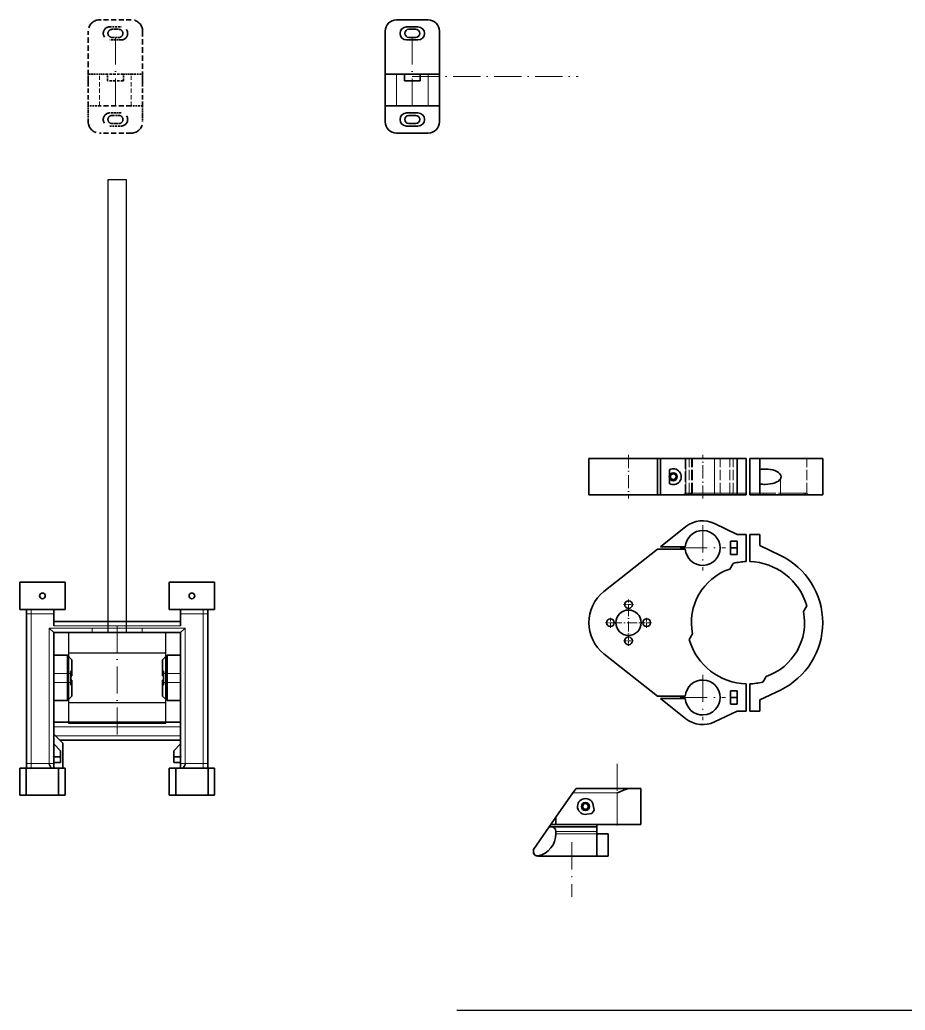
# Model space of a CAD drawing. Extents: x -2250 to 1406, y -1545 to 39.
# Drawn here: x 611 to 1001.9, y -994.4 to -557.1 of the extents above; entities that cross this region are included whole.
import ezdxf

# ---------------------------------------------------------------- set-up
doc = ezdxf.new("R2010")
doc.units = 0
for name, pattern in [('ACAD_ISO10W100', [18, 12, -3, 0, -3]), ('DASHDOT', [18.5, 12, -3, 0.5, -3]), ('DASHED', [15, 12, -3]), ('LÍNEAS_OCULTAS', [9.525, 6.35, -3.175])]:
    doc.linetypes.add(name, pattern=pattern)
doc.layers.get('0').update_dxf_attribs({"color": 2, "linetype": 'CONTINUOUS', "lineweight": 30})
for name, color, linetype, lineweight in [('1', 3, 'CONTINUOUS', 30), ('2', 4, 'CONTINUOUS', 30), ('Ejes', 1, 'ACAD_ISO10W100', 13), ('Oculta', 30, 'LÍNEAS_OCULTAS', 13)]:
    doc.layers.add(name, color=color, linetype=linetype, lineweight=lineweight)

# ---------------------------------------------------------------- blocks, each defined once
blk = doc.blocks.new('A$C09EF7DB4')
at = {"layer": '2', "lineweight": 35, "ltscale": 0.075}
for p, q in [((-20, 12), (-13, 12)), ((-20.8, 1.5), (-20.8, -1.5)), ((-17.2, -1.5), (-17.2, 1.5)), ((1, 3.5), (-2, 3.5)), ((17.2, -1.5), (17.2, 1.5)), ((20.8, 1.5), (20.8, -1.5)), ((1, -3.5), (-2, -3.5)), ((-13, -12), (-20, -12))]:
    blk.add_line(p, q, dxfattribs=at)
at = {"layer": '2', "lineweight": 35, "ltscale": 0.3}
for p, q in [((-13, 12), (1, 12)), ((-13, -12), (1, -12))]:
    blk.add_line(p, q, dxfattribs=at)
at = {"layer": '2', "lineweight": 35, "ltscale": 0.125}
for p, q in [((-13, 7), (-13, 12)), ((1, 12), (1, 7)), ((-21.9, 2.5), (-21.9, -2.5)), ((-16.1, -2.5), (-16.1, 2.5)), ((16.1, -2.5), (16.1, 2.5)), ((21.9, 2.5), (21.9, -2.5)), ((-13, -12), (-13, -7)), ((1, -7), (1, -12))]:
    blk.add_line(p, q, dxfattribs=at)
at = {"layer": '2', "lineweight": 35, "ltscale": 0.375}
for p, q in [((-3, 12), (20, 12)), ((20, -12), (-3, -12))]:
    blk.add_line(p, q, dxfattribs=at)
at = {"layer": '2', "lineweight": 35, "ltscale": 0.35}
for p, q in [((-25, -7), (-25, 7)), ((-13, -7), (-13, 7)), ((25, -7), (25, 7))]:
    blk.add_line(p, q, dxfattribs=at)
at = {"layer": '2', "lineweight": 13, "ltscale": 0.3}
for p, q in [((-13, 7), (1, 7)), ((-13, -7), (1, -7))]:
    blk.add_line(p, q, dxfattribs=at)
at = {"layer": '2', "lineweight": 35, "ltscale": 0.0875}
for p, q in [((1, 3.5), (1, 7)), ((1, -7), (1, -3.5))]:
    blk.add_line(p, q, dxfattribs=at)
at = {"layer": '2', "lineweight": 35, "ltscale": 0.175}
for p, q in [((-2, -3.5), (-2, 3.5)), ((1, -3.5), (1, 3.5))]:
    blk.add_line(p, q, dxfattribs=at)
at = {"layer": '2', "lineweight": 35}
for centre, radius, start, end in [((-20, 7), 5, 90, 180), ((20, 7), 5, 0, 90), ((-19, 2.5), 2.9, 0, 180), ((19, 2.5), 2.9, 0, 180), ((-19, 1.5), 1.8, 0, 180), ((19, 1.5), 1.8, 0, 180), ((-19, -2.5), 2.9, 180, 0), ((-19, -1.5), 1.8, 180, 0), ((19, -2.5), 2.9, 180, 0), ((19, -1.5), 1.8, 180, 0), ((-20, -7), 5, 180, 270), ((20, -7), 5, 270, 0)]:
    blk.add_arc(centre, radius, start, end, dxfattribs=at)
at = {"layer": 'Ejes'}
blk.add_line((17.2, 0), (-17.2, 0), dxfattribs=at)
blk = doc.blocks.new('P05')
at = {"layer": 'Ejes'}
blk.add_line((0, 17.2), (0, -17.2), dxfattribs=at)
at = {"layer": 'Oculta', "lineweight": 35, "ltscale": 0.35}
for p, q in [((7, 25), (-7, 25)), ((7, -13), (-7, -13)), ((7, -25), (-7, -25))]:
    blk.add_line(p, q, dxfattribs=at)
at = {"layer": 'Oculta', "lineweight": 35, "ltscale": 0.125}
for p, q in [((-2.5, 21.9), (2.5, 21.9)), ((2.5, 16.1), (-2.5, 16.1)), ((-12, 1), (-7, 1)), ((7, 1), (12, 1)), ((-7, -13), (-12, -13)), ((12, -13), (7, -13)), ((2.5, -16.1), (-2.5, -16.1)), ((-2.5, -21.9), (2.5, -21.9))]:
    blk.add_line(p, q, dxfattribs=at)
at = {"layer": 'Oculta', "lineweight": 35, "ltscale": 0.375}
for p, q in [((-12, -3), (-12, 20)), ((12, 20), (12, -3))]:
    blk.add_line(p, q, dxfattribs=at)
at = {"layer": 'Oculta', "lineweight": 35, "ltscale": 0.075}
for p, q in [((-1.5, 20.8), (1.5, 20.8)), ((1.5, 17.2), (-1.5, 17.2)), ((-3.5, 1), (-3.5, -2)), ((3.5, 1), (3.5, -2)), ((-12, -20), (-12, -13)), ((12, -13), (12, -20)), ((1.5, -17.2), (-1.5, -17.2)), ((-1.5, -20.8), (1.5, -20.8))]:
    blk.add_line(p, q, dxfattribs=at)
at = {"layer": 'Oculta', "lineweight": 35, "ltscale": 0.3}
for p, q in [((-12, -13), (-12, 1)), ((12, -13), (12, 1))]:
    blk.add_line(p, q, dxfattribs=at)
at = {"layer": 'Oculta', "lineweight": 13, "ltscale": 0.3}
for p, q in [((-7, -13), (-7, 1)), ((7, -13), (7, 1))]:
    blk.add_line(p, q, dxfattribs=at)
at = {"layer": 'Oculta', "lineweight": 35, "ltscale": 0.0875}
for p, q in [((-3.5, 1), (-7, 1)), ((7, 1), (3.5, 1))]:
    blk.add_line(p, q, dxfattribs=at)
at = {"layer": 'Oculta', "lineweight": 35, "ltscale": 0.175}
for p, q in [((3.5, 1), (-3.5, 1)), ((3.5, -2), (-3.5, -2))]:
    blk.add_line(p, q, dxfattribs=at)
at = {"layer": 'Oculta', "lineweight": 35}
for centre, radius, start, end in [((-7, 20), 5, 90, 180), ((-2.5, 19), 2.9, 90, 270), ((2.5, 19), 2.9, 270, 90), ((7, 20), 5, 360, 90), ((-1.5, 19), 1.8, 90, 270), ((1.5, 19), 1.8, 270, 90), ((-2.5, -19), 2.9, 90, 270), ((-1.5, -19), 1.8, 90, 270), ((1.5, -19), 1.8, 270, 90), ((2.5, -19), 2.9, 270, 90), ((-7, -20), 5, 180, 270), ((7, -20), 5, 270, 360)]:
    blk.add_arc(centre, radius, start, end, dxfattribs=at)
blk = doc.blocks.new('A$C310D492A')
at = {"layer": '2', "lineweight": 35}
for p, q in [((-23, 17.25), (-43, 17.25)), ((43, 17.25), (23, 17.25)), ((-23, 5.25), (-43, 5.25)), ((43, 5.25), (23, 5.25)), ((-40, -62.75), (-40, 3.25)), ((-28, 0), (28, 0)), ((40, -62.75), (40, 3.25)), ((-28, -5), (28, -5)), ((-28, -59.055908), (-28, -5)), ((28, -59.055908), (28, -5)), ((-28, -44.5), (28, -44.5)), ((-25.300049, -52.5), (28, -52.5))]:
    blk.add_line(p, q, dxfattribs=at)
at = {"layer": '2', "lineweight": 35, "ltscale": 0.3}
for p, q in [((-43, 5.25), (-43, 17.25)), ((-23, 5.25), (-23, 17.25)), ((23, 5.25), (23, 17.25)), ((43, 5.25), (43, 17.25)), ((-43, -76.75), (-43, -64.75)), ((-40.14148, -64.75), (-40.14148, -76.75)), ((-25.858521, -64.75), (-25.858521, -76.75)), ((-23, -76.75), (-23, -64.75)), ((23, -76.75), (23, -64.75)), ((25.85852, -64.75), (25.85852, -76.75)), ((40.141479, -64.75), (40.141479, -76.75)), ((43, -76.75), (43, -64.75))]:
    blk.add_line(p, q, dxfattribs=at)
at = {"layer": '2', "lineweight": 35, "ltscale": 0.05}
for p, q in [((-40, 3.25), (-40, 5.25)), ((-28, 5.25), (-28, 3.25)), ((28, 3.25), (28, 5.25)), ((40, 3.25), (40, 5.25)), ((-28, -2), (-28, 0)), ((28, -2), (28, 0)), ((-40, -64.75), (-40, -62.75)), ((-28, -62.75), (-28, -64.75)), ((28, -64.75), (28, -62.75)), ((40, -64.75), (40, -62.75))]:
    blk.add_line(p, q, dxfattribs=at)
at = {"layer": '2', "lineweight": 13, "ltscale": 0.05}
for p, q in [((-38, 3.25), (-38, 5.25)), ((38, 3.25), (38, 5.25)), ((-38, 3.25), (-40, 3.25)), ((40, 3.25), (38, 3.25)), ((-38, -62.75), (-40, -62.75)), ((-38, -64.75), (-38, -62.75)), ((-30, -62.75), (-28, -62.75)), ((30, -62.75), (28, -62.75)), ((38, -64.75), (38, -62.75)), ((40, -62.75), (38, -62.75))]:
    blk.add_line(p, q, dxfattribs=at)
at = {"layer": '2', "lineweight": 13}
for p, q in [((-38, -62.75), (-38, 3.25)), ((38, -62.75), (38, 3.25)), ((-30, -3), (30, -3)), ((-30, -62.75), (-30, -3)), ((-28, -2), (28, -2)), ((30, -62.75), (30, -3)), ((-28, -46.5), (28, -46.5)), ((-27.300049, -50.5), (28, -50.5))]:
    blk.add_line(p, q, dxfattribs=at)
at = {"layer": '2', "lineweight": 13, "ltscale": 0.25}
for p, q in [((-38, 3.25), (-28, 3.25)), ((28, 3.25), (38, 3.25))]:
    blk.add_line(p, q, dxfattribs=at)
at = {"layer": '2', "lineweight": 35, "ltscale": 0.08125}
for p, q in [((-28, 0), (-28, 3.25)), ((28, 0), (28, 3.25))]:
    blk.add_line(p, q, dxfattribs=at)
at = {"layer": '2', "lineweight": 35, "ltscale": 0.070711}
for p, q in [((-28, -5), (-30, -3)), ((28, -5), (30, -3)), ((-20, -17), (-22, -15)), ((20, -17), (22, -15)), ((-20, -33), (-22, -35)), ((20, -33), (22, -35))]:
    blk.add_line(p, q, dxfattribs=at)
at = {"layer": '2', "lineweight": 35, "ltscale": 0.15}
for p, q in [((-22, -15), (-28, -15)), ((28, -15), (22, -15)), ((-22, -35), (-28, -35)), ((28, -35), (22, -35))]:
    blk.add_line(p, q, dxfattribs=at)
at = {"layer": '2', "lineweight": 35, "ltscale": 0.2}
for p, q in [((-22, -23), (-22, -15)), ((22, -23), (22, -15)), ((-22, -35), (-22, -27)), ((22, -35), (22, -27))]:
    blk.add_line(p, q, dxfattribs=at)
at = {"layer": '2', "lineweight": 35, "ltscale": 0.114607}
for p, q in [((-20, -21.584289), (-20, -17)), ((20, -21.584289), (20, -17)), ((-20, -33), (-20, -28.41571)), ((20, -33), (20, -28.41571))]:
    blk.add_line(p, q, dxfattribs=at)
at = {"layer": '2', "lineweight": 35, "ltscale": 0.025955}
blk.add_line((-20, -22.621765), (-20, -21.583557), dxfattribs=at)
at = {"layer": '2', "lineweight": 35, "ltscale": 0.025937}
blk.add_line((20, -22.621765), (20, -21.584289), dxfattribs=at)
at = {"layer": '2', "lineweight": 13, "ltscale": 0.15}
for p, q in [((-22, -23), (-28, -23)), ((28, -23), (22, -23)), ((-22, -27), (-28, -27)), ((28, -27), (22, -27))]:
    blk.add_line(p, q, dxfattribs=at)
at = {"layer": '2', "lineweight": 13, "ltscale": 0.0375}
for p, q in [((-20.5, -23), (-22, -23)), ((20.5, -23), (22, -23)), ((-20.5, -27), (-22, -27)), ((20.5, -27), (22, -27))]:
    blk.add_line(p, q, dxfattribs=at)
at = {"layer": '2', "lineweight": 35, "ltscale": 0.1}
for p, q in [((-22, -23), (-22, -27)), ((-20.5, -23), (-20.5, -27)), ((20.5, -23), (20.5, -27)), ((22, -23), (22, -27))]:
    blk.add_line(p, q, dxfattribs=at)
at = {"layer": '2', "lineweight": 13, "ltscale": 0.012775}
for p, q in [((-20, -22.621765), (-20.510987, -22.621765)), ((20.510986, -22.621765), (20, -22.621765)), ((-20, -27.378234), (-20.510987, -27.378234)), ((20.510986, -27.378234), (20, -27.378234))]:
    blk.add_line(p, q, dxfattribs=at)
at = {"layer": '2', "lineweight": 35, "ltscale": 0.0125}
for p, q in [((-20, -24), (-20.5, -24)), ((-20, -26), (-20.5, -26)), ((20.5, -24), (20, -24)), ((20.5, -26), (20, -26))]:
    blk.add_line(p, q, dxfattribs=at)
at = {"layer": '2', "lineweight": 35, "ltscale": 0.034456}
for p, q in [((-20, -24), (-20, -22.621765)), ((-20, -27.378234), (-20, -26)), ((20, -24), (20, -22.621765)), ((20, -27.378234), (20, -26)), ((-28, -62.371765), (-28, -63.75))]:
    blk.add_line(p, q, dxfattribs=at)
at = {"layer": '2', "lineweight": 35, "ltscale": 0.025957}
for p, q in [((-20, -28.416503), (-20, -27.378234)), ((20, -28.416503), (20, -27.378234))]:
    blk.add_line(p, q, dxfattribs=at)
at = {"layer": '2', "lineweight": 35, "ltscale": 0.139653}
blk.add_line((-24.050049, -53.75), (-28, -49.799987), dxfattribs=at)
at = {"layer": '2', "lineweight": 35, "ltscale": 0.106066}
for p, q in [((-25, -57.099975), (-28, -54.099975)), ((25, -57.099975), (28, -54.099975))]:
    blk.add_line(p, q, dxfattribs=at)
at = {"layer": '2', "lineweight": 35, "ltscale": 0.275}
for p, q in [((-24.050049, -64.75), (-24.050049, -53.75)), ((-24, -53.75), (-24, -64.75))]:
    blk.add_line(p, q, dxfattribs=at)
at = {"layer": '2', "lineweight": 35, "ltscale": 0.001251}
blk.add_line((-24.050049, -53.75), (-24, -53.75), dxfattribs=at)
at = {"layer": '2', "lineweight": 35, "ltscale": 0.001761}
for p, q in [((-28, -59.832702), (-28.070435, -59.832702)), ((28, -59.832702), (28.070434, -59.832702))]:
    blk.add_line(p, q, dxfattribs=at)
at = {"layer": '2', "lineweight": 35, "ltscale": 0.075}
for p, q in [((-25, -59.832702), (-28, -59.832702)), ((25, -59.832702), (28, -59.832702)), ((-25, -62.371765), (-28, -62.371765)), ((28, -62.371765), (25, -62.371765))]:
    blk.add_line(p, q, dxfattribs=at)
at = {"layer": '2', "lineweight": 35, "ltscale": 0.072932}
for p, q in [((-28, -62.75), (-28, -59.832702)), ((28, -62.75), (28, -59.832702))]:
    blk.add_line(p, q, dxfattribs=at)
at = {"layer": '2', "lineweight": 35, "ltscale": 0.131795}
blk.add_line((-25, -62.371765), (-25, -57.099975), dxfattribs=at)
at = {"layer": '2', "lineweight": 35, "ltscale": 0.068318}
blk.add_line((25, -59.832702), (25, -57.099975), dxfattribs=at)
at = {"layer": '2', "lineweight": 35, "ltscale": 0.063477}
blk.add_line((25, -62.371765), (25, -59.832702), dxfattribs=at)
at = {"layer": '2', "lineweight": 35, "ltscale": 0.071463}
for p, q in [((-43, -64.75), (-40.14148, -64.75)), ((-25.858521, -64.75), (-23, -64.75)), ((23, -64.75), (25.85852, -64.75)), ((40.141479, -64.75), (43, -64.75)), ((-40.14148, -76.75), (-43, -76.75)), ((-23, -76.75), (-25.858521, -76.75)), ((25.85852, -76.75), (23, -76.75)), ((43, -76.75), (40.141479, -76.75))]:
    blk.add_line(p, q, dxfattribs=at)
at = {"layer": '2', "lineweight": 35, "ltscale": 0.357074}
for p, q in [((-25.858521, -64.75), (-40.14148, -64.75)), ((40.141479, -64.75), (25.85852, -64.75)), ((-25.858521, -76.75), (-40.14148, -76.75)), ((40.141479, -76.75), (25.85852, -76.75))]:
    blk.add_line(p, q, dxfattribs=at)
at = {"layer": '2', "lineweight": 13, "ltscale": 0.2}
for p, q in [((-38, -62.75), (-30, -62.75)), ((30, -62.75), (38, -62.75))]:
    blk.add_line(p, q, dxfattribs=at)
at = {"layer": '2', "lineweight": 13, "ltscale": 0.006697}
for p, q in [((-30, -62.75), (-30, -63.017883)), ((30, -63.017883), (30, -62.75))]:
    blk.add_line(p, q, dxfattribs=at)
at = {"layer": '2', "lineweight": 35, "ltscale": 0.025006}
blk.add_line((-28, -63.749816), (-28, -64.750061), dxfattribs=at)
at = {"layer": '2', "lineweight": 35}
for centre in [(-33, 11.25), (33, 11.25)]:
    blk.add_circle(centre, 1.25, dxfattribs=at)
for centre, radius, start, end in [((-28.880249, -13.347106), 12.112461, 313.412615, 317.151416), ((28.880249, -13.347106), 12.112461, 222.848586, 226.58739), ((-27.098511, -23.003234), 6.598593, 0.028141, 7.464675), ((27.09851, -23.003234), 6.598593, 172.535319, 179.971865), ((-28.880249, -36.652893), 12.112461, 42.848584, 46.587385), ((-27.098511, -26.996765), 6.598593, 352.535325, 359.971859), ((28.880249, -36.652893), 12.112461, 133.41261, 137.151414), ((27.09851, -26.996765), 6.598593, 180.028135, 187.464681), ((-31.972535, -59.091735), 3.972228, 349.248674, 0.516753), ((31.970825, -59.091491), 3.97052, 179.48703, 190.759961)]:
    blk.add_arc(centre, radius, start, end, dxfattribs=at)
for centre, major_axis, start_param, end_param in [((-28.336915, -62.749938), (-0.000122, -2.000061), 4.846813285, 6.2832300883), ((28.336914, -62.749938), (0.000122, -2.000061), 6.2831405259, 7.7195573292)]:
    blk.add_ellipse(centre, major_axis=major_axis, ratio=0.839101, start_param=start_param, end_param=end_param, dxfattribs=at)
blk = doc.blocks.new('MotorHusillo200')
at = {"layer": '1'}
for p, q in [((21.5, -9), (-21.5, -9)), ((21.5, -31), (-21.5, -31))]:
    blk.add_line(p, q, dxfattribs=at)
for points in [[(4, 0), (-4, 0), (-4, 200), (4, 200)], [(21.5, 0), (-21.5, 0), (-21.5, -40), (21.5, -40)]]:
    blk.add_lwpolyline(points, close=True, dxfattribs=at)
at = {"layer": 'Ejes'}
blk.add_line((0, -45), (0, 5), dxfattribs=at)
at = {"layer": 'Oculta'}
blk.add_lwpolyline([(11, 2), (-11, 2), (-11, 0), (11, 0)], close=True, dxfattribs=at)
blk = doc.blocks.new('P10')
at = {"layer": '2', "lineweight": 35, "ltscale": 0.327123}
blk.add_line((-27, 3.28), (-19.49, 14), dxfattribs=at)
at = {"layer": '2', "lineweight": 35, "ltscale": 0.061038}
blk.add_line((-18.09, 16), (-19.49, 14), dxfattribs=at)
at = {"layer": '2', "lineweight": 13, "ltscale": 0.487369}
blk.add_line((-19.49, 14), (0, 14), dxfattribs=at)
at = {"layer": '2', "lineweight": 35}
for p, q in [((-18.09, 16), (6.16, 16)), ((-27, 0), (0, 0)), ((-9, -1), (-29, -1)), ((-35, -14), (-9, -14))]:
    blk.add_line(p, q, dxfattribs=at)
at = {"layer": '2', "lineweight": 35, "ltscale": 0.001306}
blk.add_line((-4.09, 16), (-4.03, 16), dxfattribs=at)
at = {"layer": '2', "lineweight": 13, "ltscale": 0.35}
blk.add_line((0, 0), (0, 14), dxfattribs=at)
at = {"layer": '2', "lineweight": 35, "ltscale": 0.108389}
blk.add_line((10.5, 16), (6.16, 16), dxfattribs=at)
at = {"layer": '2', "lineweight": 35, "ltscale": 0.4}
blk.add_line((10.5, 0), (10.5, 16), dxfattribs=at)
blk.add_line((10.5, 0), (10.5, 16), dxfattribs=at)
at = {"layer": '2', "lineweight": 35, "ltscale": 0.055953}
for p, q in [((-11.19, 4.94), (-13.39, 4.55)), ((-10.55, 8.61), (-10.16, 6.4))]:
    blk.add_line(p, q, dxfattribs=at)
at = {"layer": '2', "lineweight": 35, "ltscale": 0.044614}
blk.add_line((-10.16, 6.4), (-11.19, 4.94), dxfattribs=at)
at = {"layer": '2', "lineweight": 35, "ltscale": 0.030519}
blk.add_line((-30, -1), (-29.3, 0), dxfattribs=at)
at = {"layer": '2', "lineweight": 35, "ltscale": 0.100149}
blk.add_line((-29.3, 0), (-27, 3.28), dxfattribs=at)
at = {"layer": '2', "lineweight": 35, "ltscale": 0.057443}
blk.add_line((-29.3, 0), (-27, 0), dxfattribs=at)
at = {"layer": '2', "lineweight": 35, "ltscale": 0.082037}
blk.add_line((-27, 0), (-27, 3.28), dxfattribs=at)
at = {"layer": '2', "lineweight": 35, "ltscale": 0.025}
for p, q in [((-9, 0), (-9, -1)), ((-27, -4), (-27, -3)), ((-9, -4), (-9, -3)), ((-37, -12), (-37, -11))]:
    blk.add_line(p, q, dxfattribs=at)
at = {"layer": '2', "lineweight": 35, "ltscale": 0.119702}
blk.add_line((0, 0), (4.79, 0), dxfattribs=at)
at = {"layer": '2', "lineweight": 35, "ltscale": 0.142798}
blk.add_line((4.79, 0), (10.5, 0), dxfattribs=at)
at = {"layer": '2', "lineweight": 35, "ltscale": 0.305194}
blk.add_line((-37, -11), (-30, -1), dxfattribs=at)
at = {"layer": '2', "lineweight": 35, "ltscale": 0.024948}
blk.add_line((-29, -1), (-30, -1), dxfattribs=at)
at = {"layer": '2', "lineweight": 13, "ltscale": 0.45}
for p, q in [((-9, -3), (-27, -3)), ((-27, -4), (-9, -4))]:
    blk.add_line(p, q, dxfattribs=at)
at = {"layer": '2', "lineweight": 35, "ltscale": 0.05}
blk.add_line((-9, -3), (-9, -1), dxfattribs=at)
at = {"layer": '2', "lineweight": 35, "ltscale": 0.125}
for p, q in [((-9, -4), (-4, -4)), ((-9, -14), (-4, -14))]:
    blk.add_line(p, q, dxfattribs=at)
at = {"layer": '2', "lineweight": 35, "ltscale": 0.25}
for p, q in [((-9, -14), (-9, -4)), ((-4, -4), (-4, -14))]:
    blk.add_line(p, q, dxfattribs=at)
at = {"layer": '2', "lineweight": 13, "ltscale": 0.005051}
blk.add_line((-35, -13.8), (-35, -14), dxfattribs=at)
at = {"layer": '2', "lineweight": 35}
for points in [[(0, 14), (0.87, 14.38), (2.8, 15.17), (3.76, 15.52), (4.54, 15.75), (5.32, 15.92), (5.74, 15.98), (6.16, 16)], [(-37, -12), (-36.97, -12.32), (-36.9, -12.62), (-36.78, -12.91), (-36.62, -13.16), (-36.3, -13.5), (-35.92, -13.71), (-35.47, -13.83), (-35, -13.8)]]:
    blk.add_lwpolyline(points, dxfattribs=at)
for radius in [1.8, 1.25]:
    blk.add_circle((-14, 8), radius, dxfattribs=at)
for centre, radius, start, end in [((-14, 8), 3.5, 10, 280), ((-37, -4), 10, 281.537, 0), ((-29, -3), 2, 0, 90), ((-35, -12), 2, 180, 270)]:
    blk.add_arc(centre, radius, start, end, dxfattribs=at)
at = {"layer": 'Ejes', "linetype": 'DASHDOT', "lineweight": 13}
for p, q in [((0, 26.86), (0, -0.44)), ((-20, -7.77), (-20, -31.82))]:
    blk.add_line(p, q, dxfattribs=at)
blk = doc.blocks.new('A$C41FB5073')
at = {"layer": '2', "lineweight": 35}
for p, q in [((-32.5, -12.810791), (-13.710083, 10.875794)), ((32.500061, -12.810791), (13.710083, 10.875794))]:
    blk.add_line(p, q, dxfattribs=at)
at = {"layer": '2', "lineweight": 35, "ltscale": 0.306386}
for p, q in [((-32.5, -12.810791), (-32.5, -25.066223)), ((32.500061, -12.810791), (32.500061, -25.066223))]:
    blk.add_line(p, q, dxfattribs=at)
at = {"layer": '2', "lineweight": 35, "ltscale": 0.358067}
blk.add_line((-42.401184, -25.292297), (-33.5, -14.071411), dxfattribs=at)
at = {"layer": '2', "lineweight": 35, "ltscale": 0.27487}
for p, q in [((-33.5, -25.066223), (-33.5, -14.071411)), ((33.500061, -25.066223), (33.500061, -14.071411))]:
    blk.add_line(p, q, dxfattribs=at)
at = {"layer": '2', "lineweight": 35, "ltscale": 0.358066}
blk.add_line((42.401184, -25.292297), (33.500061, -14.071411), dxfattribs=at)
at = {"layer": '2', "lineweight": 35, "ltscale": 0.072296}
for p, q in [((-7.449951, -26.798156), (-4.945557, -28.244079)), ((23.695556, -44.779968), (26.199951, -46.225891)), ((-23.695557, -60.720031), (-26.199951, -59.274109))]:
    blk.add_line(p, q, dxfattribs=at)
at = {"layer": '2', "lineweight": 35, "ltscale": 0.276375}
blk.add_line((-38.989563, -47.92688), (-43.802857, -37.974731), dxfattribs=at)
at = {"layer": '2', "lineweight": 35, "ltscale": 0.276376}
blk.add_line((38.989563, -47.92688), (43.802917, -37.974731), dxfattribs=at)
at = {"layer": '2', "lineweight": 35, "ltscale": 0.101828}
for p, q in [((-38.989563, -47.92688), (-38.989563, -52)), ((38.989563, -47.92688), (38.989563, -52))]:
    blk.add_line(p, q, dxfattribs=at)
at = {"layer": '2', "lineweight": 35, "ltscale": 0.075}
for p, q in [((-35.939576, -48), (-35.939576, -45)), ((-32.989563, -48), (-32.989563, -45)), ((-30.039612, -48), (-30.039612, -45)), ((30.039612, -48), (30.039612, -45)), ((32.989563, -48), (32.989563, -45)), ((35.939636, -48), (35.939636, -45))]:
    blk.add_line(p, q, dxfattribs=at)
at = {"layer": '2', "lineweight": 35, "ltscale": 0.147499}
for p, q in [((-35.939576, -45), (-30.039612, -45)), ((-35.939576, -48), (-30.039612, -48))]:
    blk.add_line(p, q, dxfattribs=at)
at = {"layer": '2', "lineweight": 35, "ltscale": 0.147501}
for p, q in [((35.939636, -45), (30.039612, -45)), ((35.939636, -48), (30.039612, -48))]:
    blk.add_line(p, q, dxfattribs=at)
at = {"layer": '2', "lineweight": 35, "ltscale": 0.3}
for p, q in [((-38.989563, -52), (-26.989563, -52)), ((26.989563, -52), (38.989563, -52)), ((-26.989563, -53.5), (-38.989563, -53.5)), ((38.989563, -53.5), (26.989563, -53.5))]:
    blk.add_line(p, q, dxfattribs=at)
at = {"layer": '2', "lineweight": 35, "ltscale": 0.1125}
for p, q in [((-38.989563, -53.5), (-38.989563, -58)), ((38.989563, -53.5), (38.989563, -58))]:
    blk.add_line(p, q, dxfattribs=at)
at = {"layer": '2', "lineweight": 35, "ltscale": 0.121794}
blk.add_line((-34.117798, -58), (-38.989563, -58), dxfattribs=at)
at = {"layer": '2', "lineweight": 35, "ltscale": 0.253212}
blk.add_line((-29.707886, -67.118042), (-34.117798, -58), dxfattribs=at)
at = {"layer": '2', "lineweight": 35, "ltscale": 0.253211}
blk.add_line((29.707946, -67.118042), (34.117737, -58), dxfattribs=at)
at = {"layer": '2', "lineweight": 35, "ltscale": 0.121796}
blk.add_line((34.117737, -58), (38.989563, -58), dxfattribs=at)
at = {"layer": '2', "lineweight": 35, "ltscale": 0.072295}
blk.add_line((7.449951, -78.701843), (4.945556, -77.255981), dxfattribs=at)
at = {"layer": '2', "lineweight": 35}
for centre, radius in [((0, 8), 1.7), ((0, 0), 5.6), ((-8, 0), 1.7), ((8, 0), 1.7), ((0, -8), 1.7)]:
    blk.add_circle(centre, radius, dxfattribs=at)
for centre, radius, start, end in [((0, 0), 17.5, 38.423946, 141.576052), ((-33, -32.75), 12, 141.576052, 205.810433), ((-33, -32.75), 7.7, 93.723125, 86.276873), ((33.000061, -32.75), 7.7, 93.723125, 86.276873), ((33.000061, -32.75), 12, 334.189562, 38.423946), ((0, -52.75), 27, 106.017035, 178.408243), ((0, -52.75), 25, 18.590378, 101.409622), ((0, -52.75), 27, 1.591754, 13.982963), ((0, -52.75), 27, 181.591757, 193.982963), ((0, -52.75), 27, 286.017037, 358.408246), ((0, -52.75), 25, 198.590377, 281.409624), ((0, -52.75), 33, 205.810433, 334.189562)]:
    blk.add_arc(centre, radius, start, end, dxfattribs=at)
at = {"layer": 'Ejes', "linetype": 'DASHDOT', "lineweight": 13, "ltscale": 0.110501}
for p, q in [((0, 10.210022), (0, 5.789978)), ((2.210022, 8), (-2.210022, 8)), ((-5.789978, 0), (-10.210022, 0)), ((-8, 2.210022), (-8, -2.210022)), ((10.210022, 0), (5.789978, 0)), ((8, 2.210022), (8, -2.210022)), ((2.210022, -8), (-2.210022, -8)), ((0, -5.789978), (0, -10.210022))]:
    blk.add_line(p, q, dxfattribs=at)
at = {"layer": 'Ejes', "linetype": 'DASHDOT', "lineweight": 13, "ltscale": 0.364001}
for p, q in [((0, 7.28003), (0, -7.280029)), ((7.280029, 0), (-7.28003, 0))]:
    blk.add_line(p, q, dxfattribs=at)
at = {"layer": 'Ejes', "linetype": 'DASHDOT', "lineweight": 13}
for p, q in [((-33, -22.73999), (-33, -42.760009)), ((33.000061, -22.73999), (33.000061, -42.760009)), ((-22.989991, -32.75), (-43.01001, -32.75)), ((43.009948, -32.75), (22.98999, -32.75))]:
    blk.add_line(p, q, dxfattribs=at)

msp = doc.modelspace()

# ---------------------------------------------------------------- linework, layer by layer
msp.add_line((803.87426, -994.35243), (1405.74267, -994.35243))
at = {"layer": '2', "lineweight": 35, "ltscale": 0.165605}
for p, q in [((868.87985, -750.84305), (862.25564, -750.84305)), ((868.87985, -766.84305), (862.25564, -766.84305))]:
    msp.add_line(p, q, dxfattribs=at)
at = {"layer": '2', "lineweight": 35, "ltscale": 0.4}
for p, q in [((862.25564, -766.84305), (862.25564, -750.84305)), ((892.56643, -750.84305), (892.56643, -766.84305)), ((893.82705, -750.84305), (893.82705, -766.84305)), ((927.68252, -766.84305), (927.68252, -750.84305)), ((931.75564, -750.84305), (931.75564, -766.84305)), ((933.25564, -750.84305), (933.25564, -766.84305)), ((937.75564, -750.84305), (937.75564, -766.84305)), ((965.50564, -766.84305), (965.50564, -750.84305))]:
    msp.add_line(p, q, dxfattribs=at)
at = {"layer": '2', "lineweight": 35}
for p, q in [((892.56643, -750.84305), (868.87985, -750.84305)), ((892.56643, -766.84305), (868.87985, -766.84305))]:
    msp.add_line(p, q, dxfattribs=at)
at = {"layer": '2', "linetype": 'DASHED', "lineweight": 13, "ltscale": 0.4}
for p, q in [((892.56643, -750.84305), (892.56643, -766.84305)), ((893.82705, -750.84305), (893.82705, -766.84305)), ((905.04794, -766.84305), (905.04794, -750.84305)), ((917.73037, -766.84305), (917.73037, -750.84305)), ((927.68252, -766.84305), (927.68252, -750.84305))]:
    msp.add_line(p, q, dxfattribs=at)
at = {"layer": '2', "lineweight": 35, "ltscale": 0.031516}
for p, q in [((892.56643, -750.84305), (893.82705, -750.84305)), ((892.56643, -766.84305), (893.82705, -766.84305))]:
    msp.add_line(p, q, dxfattribs=at)
at = {"layer": '2', "lineweight": 35, "ltscale": 0.280522}
for p, q in [((905.04794, -750.84305), (893.82705, -750.84305)), ((905.04794, -766.84305), (893.82705, -766.84305))]:
    msp.add_line(p, q, dxfattribs=at)
at = {"layer": '2', "linetype": 'DASHED', "lineweight": 13, "ltscale": 0.379999}
for p, q in [((904.82187, -750.84305), (904.82187, -766.043)), ((904.82187, -750.84305), (904.82187, -766.043)), ((904.82187, -750.84305), (904.82187, -766.043)), ((904.82187, -750.84305), (904.82187, -766.043)), ((906.5538, -766.043), (906.5538, -750.84305)), ((907.50564, -766.043), (907.50564, -750.84305)), ((907.99972, -766.043), (907.99972, -750.84305)), ((920.20566, -766.043), (920.20566, -750.84305)), ((920.20566, -766.043), (920.20566, -750.84305)), ((924.53561, -766.043), (924.53561, -750.84305)), ((925.98153, -766.043), (925.98153, -750.84305)), ((958.45749, -766.043), (958.45749, -750.84305))]:
    msp.add_line(p, q, dxfattribs=at)
at = {"layer": '2', "lineweight": 35, "ltscale": 0.317061}
for p, q in [((917.73037, -750.84305), (905.04794, -750.84305)), ((917.73037, -766.84305), (905.04794, -766.84305))]:
    msp.add_line(p, q, dxfattribs=at)
at = {"layer": '2', "lineweight": 13, "ltscale": 0.4}
for p, q in [((905.04794, -766.84305), (905.04794, -750.84305)), ((917.73037, -766.84305), (917.73037, -750.84305))]:
    msp.add_line(p, q, dxfattribs=at)
at = {"layer": '2', "lineweight": 35, "ltscale": 0.248804}
for p, q in [((927.68252, -750.84305), (917.73037, -750.84305)), ((927.68252, -766.84305), (917.73037, -766.84305))]:
    msp.add_line(p, q, dxfattribs=at)
at = {"layer": '2', "lineweight": 35, "ltscale": 0.101828}
for p, q in [((927.68252, -750.84305), (931.75564, -750.84305)), ((927.68252, -766.84305), (931.75564, -766.84305))]:
    msp.add_line(p, q, dxfattribs=at)
at = {"layer": '2', "lineweight": 35, "ltscale": 0.1125}
for p, q in [((933.25564, -750.84305), (937.75564, -750.84305)), ((933.25564, -766.84305), (937.75564, -766.84305))]:
    msp.add_line(p, q, dxfattribs=at)
at = {"layer": '2', "lineweight": 35, "ltscale": 0.227951}
for p, q in [((946.87369, -750.84305), (937.75564, -750.84305)), ((946.87369, -766.84305), (937.75564, -766.84305))]:
    msp.add_line(p, q, dxfattribs=at)
at = {"layer": '2', "lineweight": 35, "ltscale": 0.465799}
for p, q in [((965.50564, -750.84305), (946.87369, -750.84305)), ((965.50564, -766.84305), (946.87369, -766.84305))]:
    msp.add_line(p, q, dxfattribs=at)
at = {"layer": '2', "linetype": 'DASHED', "lineweight": 13, "ltscale": 0.01235}
msp.add_line((957.50564, -750.84305), (957.01162, -750.84305), dxfattribs=at)
at = {"layer": '2', "lineweight": 35, "ltscale": 0.062286}
for p, q in [((897.86099, -755.75357), (897.86099, -758.24502)), ((897.86099, -759.44107), (897.86099, -761.93252))]:
    msp.add_line(p, q, dxfattribs=at)
at = {"layer": '2', "linetype": 'DASHED', "lineweight": 13, "ltscale": 0.062286}
for p, q in [((897.86099, -755.75357), (897.86099, -758.24502)), ((897.86099, -759.44107), (897.86099, -761.93252))]:
    msp.add_line(p, q, dxfattribs=at)
at = {"layer": '2', "linetype": 'DASHED', "lineweight": 13, "ltscale": 0.05831}
for p, q in [((937.75564, -755.44302), (940.08804, -755.44302)), ((937.75564, -755.44302), (940.08804, -755.44302)), ((937.75564, -762.24307), (940.08804, -762.24307)), ((937.75564, -762.24307), (940.08804, -762.24307))]:
    msp.add_line(p, q, dxfattribs=at)
at = {"layer": '2', "lineweight": 13, "ltscale": 0.177771}
msp.add_line((946.87369, -766.84305), (946.87369, -759.73221), dxfattribs=at)
at = {"layer": '2', "linetype": 'DASHED', "lineweight": 13, "ltscale": 0.177771}
msp.add_line((946.87369, -766.84305), (946.87369, -759.73221), dxfattribs=at)
at = {"layer": '2', "linetype": 'DASHED', "lineweight": 13, "ltscale": 0.028312}
msp.add_line((904.82187, -766.043), (904.02035, -766.84305), dxfattribs=at)
msp.add_line((904.82187, -766.043), (904.02035, -766.84305), dxfattribs=at)
msp.add_line((904.82187, -766.043), (904.02035, -766.84305), dxfattribs=at)
msp.add_line((904.82187, -766.043), (904.02035, -766.84305), dxfattribs=at)
at = {"layer": '2', "linetype": 'DASHED', "lineweight": 13, "ltscale": 0.192094}
msp.add_line((912.50564, -766.043), (904.82187, -766.043), dxfattribs=at)
msp.add_line((912.50564, -766.043), (904.82187, -766.043), dxfattribs=at)
msp.add_line((912.50564, -766.043), (904.82187, -766.043), dxfattribs=at)
msp.add_line((912.50564, -766.043), (904.82187, -766.043), dxfattribs=at)
at = {"layer": '2', "linetype": 'DASHED', "lineweight": 13, "ltscale": 0.029387}
for p, q in [((905.69259, -766.84305), (906.5538, -766.043)), ((959.31869, -766.84305), (958.45749, -766.043))]:
    msp.add_line(p, q, dxfattribs=at)
at = {"layer": '2', "linetype": 'DASHED', "lineweight": 13}
for p, q in [((931.75564, -766.043), (906.5538, -766.043)), ((958.45749, -766.043), (933.25564, -766.043))]:
    msp.add_line(p, q, dxfattribs=at)
at = {"layer": '2', "linetype": 'DASHED', "lineweight": 13, "ltscale": 0.036148}
for p, q in [((906.5538, -766.043), (907.99972, -766.043)), ((924.53561, -766.043), (925.98153, -766.043)), ((940.47567, -766.043), (939.02975, -766.043))]:
    msp.add_line(p, q, dxfattribs=at)
at = {"layer": '2', "linetype": 'DASHED', "lineweight": 13, "ltscale": 0.028285}
for p, q in [((907.50564, -766.043), (906.70566, -766.84305)), ((920.20566, -766.043), (921.00564, -766.84305)), ((920.20566, -766.043), (921.00564, -766.84305)), ((957.50564, -766.043), (958.30563, -766.84305))]:
    msp.add_line(p, q, dxfattribs=at)
at = {"layer": '2', "linetype": 'DASHED', "lineweight": 13, "ltscale": 0.029049}
msp.add_line((907.15707, -766.84305), (907.99972, -766.043), dxfattribs=at)
at = {"layer": '2', "linetype": 'DASHED', "lineweight": 13, "ltscale": 0.425749}
for p, q in [((924.53561, -766.043), (907.50564, -766.043)), ((957.50564, -766.043), (940.47567, -766.043))]:
    msp.add_line(p, q, dxfattribs=at)
at = {"layer": '2', "linetype": 'DASHED', "lineweight": 13, "ltscale": 0.1925}
msp.add_line((920.20566, -766.043), (912.50564, -766.043), dxfattribs=at)
msp.add_line((920.20566, -766.043), (912.50564, -766.043), dxfattribs=at)
at = {"layer": '2', "linetype": 'DASHED', "lineweight": 13, "ltscale": 0.024172}
for p, q in [((923.99264, -766.84305), (924.53561, -766.043)), ((941.01864, -766.84305), (940.47567, -766.043))]:
    msp.add_line(p, q, dxfattribs=at)
at = {"layer": '2', "linetype": 'DASHED', "lineweight": 13, "ltscale": 0.023915}
for p, q in [((925.45712, -766.84305), (925.98153, -766.043)), ((939.55417, -766.84305), (939.02975, -766.043))]:
    msp.add_line(p, q, dxfattribs=at)
at = {"layer": '2', "linetype": 'DASHED', "lineweight": 13, "ltscale": 0.144353}
for p, q in [((931.75564, -766.043), (925.98153, -766.043)), ((939.02975, -766.043), (933.25564, -766.043))]:
    msp.add_line(p, q, dxfattribs=at)
at = {"layer": '2', "linetype": 'DASHED', "lineweight": 13, "ltscale": 0.036147}
msp.add_line((958.45749, -766.043), (957.01162, -766.043), dxfattribs=at)
at = {"layer": '2', "linetype": 'DASHED', "lineweight": 13, "ltscale": 0.029048}
msp.add_line((957.85421, -766.84305), (957.01162, -766.043), dxfattribs=at)
at = {"layer": '2', "lineweight": 35}
for radius in [1.75, 1.25]:
    msp.add_circle((899.50564, -758.84305), radius, dxfattribs=at)
for centre, radius, start, end in [((899.50564, -758.84305), 3.5, 241.971982, 118.028023), ((940.06595, -769.42654), 13.98335, 89.909543, 99.510128), ((945.30673, -758.86111), 1.80983, 0.573809, 30.070848), ((945.30673, -758.82498), 1.80983, 329.929154, 359.426193), ((940.06595, -748.25955), 13.98335, 260.489868, 270.090454)]:
    msp.add_arc(centre, radius, start, end, dxfattribs=at)
at = {"layer": '2', "linetype": 'DASHED', "lineweight": 13}
for centre, radius, start, end in [((940.06595, -769.42654), 13.98335, 89.909543, 99.510128), ((945.30673, -758.86111), 1.80983, 0.573809, 30.070848), ((945.30673, -758.82498), 1.80983, 329.929154, 359.426193), ((940.06595, -748.25955), 13.98335, 260.489868, 270.090454)]:
    msp.add_arc(centre, radius, start, end, dxfattribs=at)
at = {"layer": '2', "lineweight": 35}
for start_param, end_param in [(0.264589214, 1.570834493), (4.712350814, 6.018596094)]:
    msp.add_ellipse((940.08828, -758.84305), major_axis=(7.03003, 0), ratio=0.483644, start_param=start_param, end_param=end_param, dxfattribs=at)
at = {"layer": '2', "linetype": 'DASHED', "lineweight": 13}
for start_param, end_param in [(0.264589214, 1.570834493), (4.712350814, 6.018596094)]:
    msp.add_ellipse((940.08828, -758.84305), major_axis=(7.03003, 0), ratio=0.483644, start_param=start_param, end_param=end_param, dxfattribs=at)
at = {"layer": 'Ejes'}
msp.add_line((784.2771, -582.14525), (857.50752, -582.14525), dxfattribs=at)
at = {"layer": 'Ejes', "linetype": 'DASHDOT', "lineweight": 13, "ltscale": 0.480005}
msp.add_line((879.75564, -749.24307), (879.75564, -768.44327), dxfattribs=at)
at = {"layer": 'Ejes', "linetype": 'DASHDOT', "lineweight": 13, "ltscale": 0.479999}
msp.add_line((912.50564, -768.44302), (912.50564, -749.24307), dxfattribs=at)

# ---------------------------------------------------------------- block references
at = {"rotation": 90}
msp.add_blockref('A$C09EF7DB4', (784.2771, -582.14525), dxfattribs=at)
at = {"layer": '2', "rotation": 90}
msp.add_blockref('A$C41FB5073', (879.75564, -823.29817), dxfattribs=at)
at = {"layer": '2'}
for name, p in [('A$C310D492A', (653.9604, -822.69242)), ('P10', (874.72666, -912.42594))]:
    msp.add_blockref(name, p, dxfattribs=at)
at = {"layer": 'Ejes'}
for name, p in [('P05', (653.19522, -582.14525)), ('MotorHusillo200', (653.9604, -827.69242))]:
    msp.add_blockref(name, p, dxfattribs=at)

doc.saveas('drawing.dxf')
